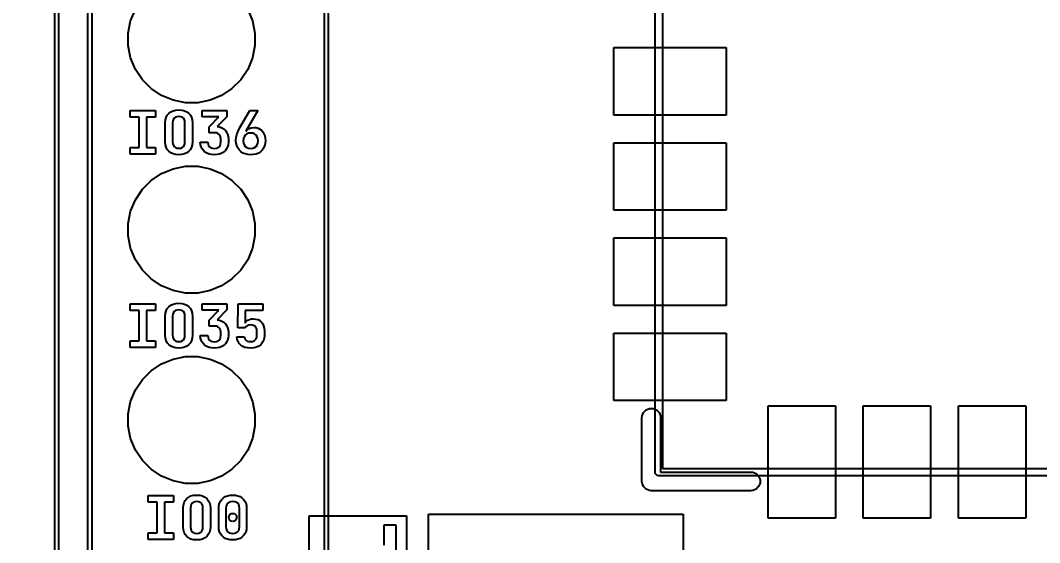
# Model space of a CAD drawing. Extents: x 76 to 193, y -170 to -23.
# Drawn here: x 131.04 to 144.65, y -76.38 to -69.41 of the extents above; entities that cross this region are included whole.
import ezdxf

# ---------------------------------------------------------------- set-up
doc = ezdxf.new("R2010")
doc.units = 0
doc.layers.get('0').update_dxf_attribs({"linetype": 'CONTINUOUS'})
doc.layers.get('Defpoints').update_dxf_attribs({"linetype": 'CONTINUOUS'})
doc.layers.add('BLACK', color=7, linetype='CONTINUOUS')
doc.dimstyles.get("Standard").update_dxf_attribs({"dimtxt": 3, "dimasz": 3, "dimexe": 0.18, "dimexo": 0.0625, "dimgap": 0.09, "dimtad": 0, "dimtih": 1, "dimtoh": 1, "dimzin": 0, "dimdsep": 46, "dimtxsty": 'Standard', "dimcen": 0.09, "dimclrd": 3, "dimclre": 3, "dimclrt": 3, "dimadec": 0, "dimazin": 0, "dimtfac": 1, "dimtofl": 0, "dimtmove": 0, "dimatfit": 3, "dimfxl": 1, "dimtolj": 1, "dimtzin": 0, "dimarcsym": 0})

# ---------------------------------------------------------------- blocks, each defined once
blk = doc.blocks.new('*D7')
at = {"color": 3, "linetype": 'Continuous', "lineweight": -2, "transparency": 16777216}
for p, q in [((127.96, -56.506), (127.96, -53.506)), ((133.262, -59.506), (127.78, -59.506)), ((133.262, -62.046), (127.78, -62.046)), ((127.96, -65.046), (127.96, -68.046)), ((127.96, -68.046), (124.96, -68.046))]:
    blk.add_line(p, q, dxfattribs=at)
at = {"color": 3, "linetype": 'Continuous', "transparency": 16777216}
for points in [[(127.46, -56.506), (128.46, -56.506), (127.96, -59.506)], [(127.46, -65.046), (128.46, -65.046), (127.96, -62.046)]]:
    blk.add_solid(points, dxfattribs=at)
at = {"layer": 'Defpoints', "color": 0, "linetype": 'Continuous', "transparency": 16777216}
for p in [(133.325, -59.506), (127.96, -62.046), (133.325, -62.046)]:
    blk.add_point(p, dxfattribs=at)
at = {"color": 3, "linetype": 'Continuous', "transparency": 16777216, "insert": (120.37, -68.046), "char_height": 3, "attachment_point": 5}
blk.add_mtext('\\A1;2.54', dxfattribs=at)
blk = doc.blocks.new('*D8')
at = {"color": 3, "linetype": 'Continuous', "lineweight": -2, "transparency": 16777216}
for p, q in [((133.352, -59.506), (111.055, -59.506)), ((111.235, -62.506), (111.235, -75.696)), ((111.235, -92.066), (111.235, -78.876)), ((133.324, -95.066), (111.055, -95.066))]:
    blk.add_line(p, q, dxfattribs=at)
at = {"color": 3, "linetype": 'Continuous', "transparency": 16777216}
for points in [[(110.735, -62.506), (111.735, -62.506), (111.235, -59.506)], [(110.735, -92.066), (111.735, -92.066), (111.235, -95.066)]]:
    blk.add_solid(points, dxfattribs=at)
at = {"layer": 'Defpoints', "color": 0, "linetype": 'Continuous', "transparency": 16777216}
for p in [(111.235, -59.506), (133.415, -59.506), (133.386, -95.066)]:
    blk.add_point(p, dxfattribs=at)
at = {"color": 3, "linetype": 'Continuous', "transparency": 16777216, "insert": (111.235, -77.286), "char_height": 3, "attachment_point": 5}
blk.add_mtext('\\A1;35.56', dxfattribs=at)
blk = doc.blocks.new('*D15')
at = {"color": 3, "linetype": 'Continuous', "lineweight": -2, "transparency": 16777216}
for p, q in [((134.414, -52.406), (82.008, -52.406)), ((82.188, -55.406), (82.188, -103.552)), ((82.188, -154.878), (82.188, -106.732)), ((134.486, -157.878), (82.008, -157.878))]:
    blk.add_line(p, q, dxfattribs=at)
at = {"color": 3, "linetype": 'Continuous', "transparency": 16777216}
for points in [[(81.688, -55.406), (82.688, -55.406), (82.188, -52.406)], [(81.688, -154.878), (82.688, -154.878), (82.188, -157.878)]]:
    blk.add_solid(points, dxfattribs=at)
at = {"layer": 'Defpoints', "color": 0, "linetype": 'Continuous', "transparency": 16777216}
for p in [(82.188, -52.406), (134.476, -52.406), (134.548, -157.878)]:
    blk.add_point(p, dxfattribs=at)
at = {"color": 3, "linetype": 'Continuous', "transparency": 16777216, "insert": (82.188, -105.142), "char_height": 3, "attachment_point": 5}
blk.add_mtext('\\A1;105.47', dxfattribs=at)

msp = doc.modelspace()

# ---------------------------------------------------------------- linework, layer by layer
at = {"layer": 'BLACK', "linetype": 'Continuous'}
for p, q in [((139.512, -75.44057), (139.512, -49.96557)), ((139.612, -50.01557), (139.612, -75.39057)), ((131.9407, -158.241999), (131.9407, -51.77095)), ((131.9907, -51.77095), (131.9907, -158.241999)), ((131.4995, -96.86557), (131.4995, -55.16557)), ((131.5495, -55.19057), (131.5495, -96.84057)), ((135.0995, -96.84057), (135.0995, -55.19057)), ((135.1495, -55.16557), (135.1495, -96.86557)), ((132.511101, -69.418828), (132.574867, -69.264883)), ((134.074133, -69.264883), (134.137899, -69.418828)), ((132.478593, -69.582255), (132.511101, -69.418828)), ((134.137899, -69.418828), (134.170407, -69.582255)), ((132.478593, -69.748885), (132.478593, -69.582255)), ((134.170407, -69.582255), (134.170407, -69.748885)), ((132.511101, -69.912312), (132.478593, -69.748885)), ((134.170407, -69.748885), (134.137899, -69.912312)), ((138.962, -70.67557), (138.962, -69.77557)), ((138.962, -69.77557), (140.462, -69.77557)), ((138.962, -70.67557), (138.962, -69.77557)), ((138.962, -69.77557), (140.462, -69.77557)), ((140.462, -69.77557), (140.462, -70.67557)), ((140.462, -69.77557), (140.462, -70.67557)), ((132.574867, -70.066257), (132.511101, -69.912312)), ((134.137899, -69.912312), (134.074133, -70.066257)), ((132.667441, -70.204804), (132.574867, -70.066257)), ((134.074133, -70.066257), (133.981559, -70.204804)), ((132.785266, -70.322629), (132.667441, -70.204804)), ((133.981559, -70.204804), (133.863734, -70.322629)), ((132.923813, -70.415203), (132.785266, -70.322629)), ((133.863734, -70.322629), (133.725187, -70.415203)), ((133.077758, -70.478969), (132.923813, -70.415203)), ((133.241185, -70.511477), (133.077758, -70.478969)), ((133.571242, -70.478969), (133.407815, -70.511477)), ((133.725187, -70.415203), (133.571242, -70.478969)), ((132.506455, -70.702714), (132.506455, -70.614741)), ((132.506455, -70.614741), (132.842262, -70.614741)), ((132.842262, -70.614741), (132.842262, -70.702714)), ((133.046697, -70.633636), (133.076894, -70.619104)), ((133.076894, -70.619104), (133.112292, -70.609977)), ((133.112292, -70.609977), (133.153989, -70.606749)), ((133.153989, -70.606749), (133.195667, -70.609976)), ((133.195667, -70.609976), (133.231054, -70.619103)), ((133.231054, -70.619103), (133.261246, -70.633634)), ((133.407815, -70.511477), (133.241185, -70.511477)), ((133.467287, -70.700306), (133.467287, -70.614741)), ((133.467287, -70.614741), (133.795102, -70.614741)), ((133.795102, -70.614741), (133.795102, -70.697096)), ((133.970874, -70.843415), (134.102014, -70.614741)), ((134.210751, -70.614741), (134.049251, -70.88899)), ((134.102014, -70.614741), (134.210751, -70.614741)), ((132.623986, -70.702714), (132.506455, -70.702714)), ((132.623986, -71.110476), (132.623986, -70.702714)), ((132.842262, -70.702714), (132.724731, -70.702714)), ((132.724731, -70.702714), (132.724731, -71.110476)), ((132.971692, -70.779451), (132.975017, -70.740473)), ((132.975017, -70.740473), (132.984482, -70.707141)), ((132.984482, -70.707141), (132.999709, -70.678417)), ((132.999709, -70.678417), (133.02086, -70.653545)), ((133.02086, -70.653545), (133.046697, -70.633636)), ((133.074215, -70.753047), (133.071634, -70.779451)), ((133.081297, -70.732578), (133.074215, -70.753047)), ((133.092397, -70.716707), (133.081297, -70.732578)), ((133.107648, -70.704929), (133.092397, -70.716707)), ((133.127687, -70.69743), (133.107648, -70.704929)), ((133.153989, -70.694688), (133.127687, -70.69743)), ((133.180268, -70.697429), (133.153989, -70.694688)), ((133.200296, -70.704928), (133.180268, -70.697429)), ((133.215546, -70.716707), (133.200296, -70.704928)), ((133.226667, -70.732581), (133.215546, -70.716707)), ((133.23376, -70.75305), (133.226667, -70.732581)), ((133.236344, -70.779451), (133.23376, -70.75305)), ((133.261246, -70.633634), (133.287083, -70.653545)), ((133.287083, -70.653545), (133.308288, -70.678425)), ((133.308288, -70.678425), (133.323522, -70.707035)), ((133.323522, -70.707035), (133.332972, -70.740106)), ((133.332972, -70.740106), (133.336287, -70.778648)), ((133.688774, -70.700306), (133.467287, -70.700306)), ((133.560041, -70.831411), (133.688774, -70.700306)), ((133.795102, -70.697096), (133.664765, -70.827433)), ((140.462, -70.67557), (138.962, -70.67557)), ((140.462, -70.67557), (138.962, -70.67557)), ((132.971692, -71.033704), (132.971692, -70.779451)), ((133.071634, -70.779451), (133.071634, -71.033704)), ((133.236344, -71.033704), (133.236344, -70.779451)), ((133.336287, -70.778648), (133.336287, -71.033704)), ((133.560041, -70.911393), (133.560041, -70.831411)), ((133.664765, -70.827433), (133.699343, -70.834753)), ((133.699343, -70.834753), (133.728847, -70.846222)), ((133.728847, -70.846222), (133.75404, -70.861616)), ((133.75404, -70.861616), (133.775491, -70.880999)), ((133.775491, -70.880999), (133.792858, -70.904065)), ((133.929697, -70.932994), (133.94637, -70.891151)), ((133.94637, -70.891151), (133.970874, -70.843415)), ((134.049251, -70.88899), (134.054032, -70.8922)), ((134.054032, -70.8922), (134.072337, -70.870782)), ((134.072337, -70.870782), (134.09521, -70.854617)), ((134.09521, -70.854617), (134.122017, -70.844568)), ((134.122017, -70.844568), (134.154777, -70.841008)), ((134.154777, -70.841008), (134.185058, -70.843556)), ((134.185058, -70.843556), (134.212041, -70.850932)), ((134.212041, -70.850932), (134.23633, -70.862992)), ((134.23633, -70.862992), (134.257894, -70.879465)), ((134.257894, -70.879465), (134.276079, -70.899841)), ((132.975017, -71.072682), (132.971692, -71.033704)), ((133.071634, -71.033704), (133.074215, -71.060132)), ((133.23376, -71.060129), (133.236344, -71.033704)), ((133.336287, -71.033704), (133.33296, -71.07268)), ((133.628787, -70.911393), (133.560041, -70.911393)), ((133.655128, -70.914085), (133.628787, -70.911393)), ((133.675909, -70.921543), (133.655128, -70.914085)), ((133.692368, -70.933378), (133.675909, -70.921543)), ((133.704713, -70.949375), (133.692368, -70.933378)), ((133.7124, -70.969365), (133.704713, -70.949375)), ((133.715155, -70.994516), (133.7124, -70.969365)), ((133.715155, -71.03852), (133.715155, -70.994516)), ((133.792858, -70.904065), (133.805397, -70.930251)), ((133.805397, -70.930251), (133.813179, -70.960144)), ((133.813179, -70.960144), (133.8159, -70.994516)), ((133.8159, -70.994516), (133.8159, -71.03852)), ((133.915703, -71.011336), (133.919048, -70.974228)), ((133.916309, -71.019327), (133.915703, -71.011336)), ((133.918604, -71.049582), (133.916309, -71.019327)), ((133.919048, -70.974228), (133.929697, -70.932994)), ((134.017296, -70.989487), (134.014076, -71.019327)), ((134.014076, -71.019327), (134.017286, -71.048619)), ((134.026422, -70.964806), (134.017296, -70.989487)), ((134.04126, -70.944161), (134.026422, -70.964806)), ((134.061006, -70.92836), (134.04126, -70.944161)), ((134.08461, -70.918749), (134.061006, -70.92836)), ((134.113216, -70.915371), (134.08461, -70.918749)), ((134.141822, -70.918749), (134.113216, -70.915371)), ((134.165426, -70.92836), (134.141822, -70.918749)), ((134.185172, -70.944161), (134.165426, -70.92836)), ((134.20001, -70.964806), (134.185172, -70.944161)), ((134.209136, -70.989487), (134.20001, -70.964806)), ((134.212356, -71.019327), (134.209136, -70.989487)), ((134.209146, -71.048619), (134.212356, -71.019327)), ((134.276079, -70.899841), (134.291082, -70.924584)), ((134.291082, -70.924584), (134.301711, -70.951627)), ((134.301711, -70.951627), (134.308362, -70.982449)), ((134.310694, -71.017722), (134.307808, -71.054364)), ((134.308362, -70.982449), (134.310694, -71.017722)), ((132.506455, -71.198415), (132.506455, -71.110476)), ((132.506455, -71.110476), (132.623986, -71.110476)), ((132.724731, -71.110476), (132.842262, -71.110476)), ((132.842262, -71.110476), (132.842262, -71.198415)), ((132.984481, -71.10602), (132.975017, -71.072682)), ((132.999708, -71.134757), (132.984481, -71.10602)), ((133.02086, -71.159645), (132.999708, -71.134757)), ((133.046695, -71.179538), (133.02086, -71.159645)), ((133.074215, -71.060132), (133.081298, -71.080611)), ((133.081298, -71.080611), (133.092397, -71.096483)), ((133.092397, -71.096483), (133.107645, -71.108241)), ((133.107645, -71.108241), (133.127684, -71.115729)), ((133.127684, -71.115729), (133.153989, -71.118467)), ((133.153989, -71.118467), (133.180271, -71.115729)), ((133.180271, -71.115729), (133.200299, -71.108242)), ((133.200299, -71.108242), (133.215546, -71.096483)), ((133.215546, -71.096483), (133.226665, -71.080609)), ((133.226665, -71.080609), (133.23376, -71.060129)), ((133.287083, -71.159645), (133.261248, -71.17954)), ((133.308252, -71.134754), (133.287083, -71.159645)), ((133.32349, -71.106017), (133.308252, -71.134754)), ((133.33296, -71.07268), (133.32349, -71.106017)), ((133.443623, -71.071967), (133.440906, -71.03852)), ((133.440906, -71.03852), (133.541651, -71.03852)), ((133.451429, -71.101307), (133.443623, -71.071967)), ((133.464077, -71.127261), (133.451429, -71.101307)), ((133.481496, -71.150307), (133.464077, -71.127261)), ((133.503051, -71.169693), (133.481496, -71.150307)), ((133.529228, -71.185642), (133.503051, -71.169693)), ((133.541651, -71.03852), (133.544406, -71.063671)), ((133.544406, -71.063671), (133.552093, -71.083661)), ((133.552093, -71.083661), (133.564438, -71.099658)), ((133.564438, -71.099658), (133.580912, -71.11146)), ((133.580912, -71.11146), (133.601924, -71.118934)), ((133.601924, -71.118934), (133.628787, -71.121643)), ((133.628787, -71.121643), (133.655635, -71.118883)), ((133.655635, -71.118883), (133.676503, -71.111281)), ((133.676503, -71.111281), (133.692752, -71.099274)), ((133.692752, -71.099274), (133.704925, -71.083069)), ((133.704925, -71.083069), (133.712468, -71.063169)), ((133.712468, -71.063169), (133.715155, -71.03852)), ((133.753589, -71.169665), (133.727124, -71.185642)), ((133.775273, -71.150276), (133.753589, -71.169665)), ((133.792694, -71.127261), (133.775273, -71.150276)), ((133.805362, -71.101305), (133.792694, -71.127261)), ((133.813179, -71.071966), (133.805362, -71.101305)), ((133.8159, -71.03852), (133.813179, -71.071966)), ((133.926955, -71.083445), (133.918604, -71.049582)), ((133.94048, -71.113652), (133.926955, -71.083445)), ((133.959241, -71.140848), (133.94048, -71.113652)), ((133.982166, -71.16351), (133.959241, -71.140848)), ((134.009644, -71.182013), (133.982166, -71.16351)), ((134.017286, -71.048619), (134.026401, -71.072901)), ((134.026401, -71.072901), (134.04126, -71.093272)), ((134.04126, -71.093272), (134.060975, -71.108825)), ((134.060975, -71.108825), (134.084579, -71.118307)), ((134.084579, -71.118307), (134.113216, -71.121643)), ((134.113216, -71.121643), (134.141853, -71.118307)), ((134.141853, -71.118307), (134.165457, -71.108825)), ((134.165457, -71.108825), (134.185172, -71.093272)), ((134.185172, -71.093272), (134.200031, -71.072901)), ((134.200031, -71.072901), (134.209146, -71.048619)), ((134.244273, -71.164848), (134.216718, -71.182816)), ((134.267186, -71.142847), (134.244273, -71.164848)), ((134.285882, -71.116478), (134.267186, -71.142847)), ((134.299467, -71.087056), (134.285882, -71.116478)), ((134.307808, -71.054364), (134.299467, -71.087056)), ((138.962, -71.94557), (138.962, -71.04557)), ((138.962, -71.04557), (140.462, -71.04557)), ((138.962, -71.94557), (138.962, -71.04557)), ((138.962, -71.04557), (140.462, -71.04557)), ((140.462, -71.04557), (140.462, -71.94557)), ((140.462, -71.04557), (140.462, -71.94557)), ((132.842262, -71.198415), (132.506455, -71.198415)), ((133.076891, -71.194059), (133.046695, -71.179538)), ((133.11229, -71.203181), (133.076891, -71.194059)), ((133.153989, -71.206406), (133.11229, -71.203181)), ((133.19567, -71.203181), (133.153989, -71.206406)), ((133.231057, -71.194061), (133.19567, -71.203181)), ((133.261248, -71.17954), (133.231057, -71.194061)), ((133.557914, -71.196896), (133.529228, -71.185642)), ((133.590596, -71.203938), (133.557914, -71.196896)), ((133.627984, -71.206406), (133.590596, -71.203938)), ((133.665373, -71.203944), (133.627984, -71.206406)), ((133.698191, -71.196908), (133.665373, -71.203944)), ((133.727124, -71.185642), (133.698191, -71.196908)), ((134.040106, -71.195308), (134.009644, -71.182013)), ((134.074383, -71.20354), (134.040106, -71.195308)), ((134.113216, -71.206406), (134.074383, -71.20354)), ((134.152067, -71.203628), (134.113216, -71.206406)), ((134.186325, -71.195658), (134.152067, -71.203628)), ((134.216718, -71.182816), (134.186325, -71.195658)), ((132.923813, -71.455937), (133.077758, -71.392171)), ((133.077758, -71.392171), (133.241185, -71.359663)), ((133.241185, -71.359663), (133.407815, -71.359663)), ((133.407815, -71.359663), (133.571242, -71.392171)), ((133.571242, -71.392171), (133.725187, -71.455937)), ((132.667441, -71.666336), (132.785266, -71.548511)), ((132.785266, -71.548511), (132.923813, -71.455937)), ((133.725187, -71.455937), (133.863734, -71.548511)), ((133.863734, -71.548511), (133.981559, -71.666336)), ((132.574867, -71.804883), (132.667441, -71.666336)), ((133.981559, -71.666336), (134.074133, -71.804883)), ((132.511101, -71.958828), (132.574867, -71.804883)), ((134.074133, -71.804883), (134.137899, -71.958828)), ((132.478593, -72.122255), (132.511101, -71.958828)), ((134.137899, -71.958828), (134.170407, -72.122255)), ((140.462, -71.94557), (138.962, -71.94557)), ((140.462, -71.94557), (138.962, -71.94557)), ((132.478593, -72.288885), (132.478593, -72.122255)), ((134.170407, -72.122255), (134.170407, -72.288885)), ((132.511101, -72.452312), (132.478593, -72.288885)), ((134.170407, -72.288885), (134.137899, -72.452312)), ((138.962, -73.21557), (138.962, -72.31557)), ((138.962, -72.31557), (140.462, -72.31557)), ((138.962, -73.21557), (138.962, -72.31557)), ((138.962, -72.31557), (140.462, -72.31557)), ((140.462, -72.31557), (140.462, -73.21557)), ((140.462, -72.31557), (140.462, -73.21557)), ((132.574867, -72.606257), (132.511101, -72.452312)), ((134.137899, -72.452312), (134.074133, -72.606257)), ((132.667441, -72.744804), (132.574867, -72.606257)), ((134.074133, -72.606257), (133.981559, -72.744804)), ((132.785266, -72.862629), (132.667441, -72.744804)), ((133.981559, -72.744804), (133.863734, -72.862629)), ((132.923813, -72.955203), (132.785266, -72.862629)), ((133.863734, -72.862629), (133.725187, -72.955203)), ((133.077758, -73.018969), (132.923813, -72.955203)), ((133.241185, -73.051477), (133.077758, -73.018969)), ((133.407815, -73.051477), (133.241185, -73.051477)), ((133.571242, -73.018969), (133.407815, -73.051477)), ((133.725187, -72.955203), (133.571242, -73.018969)), ((132.506455, -73.282714), (132.506455, -73.194741)), ((132.506455, -73.194741), (132.842262, -73.194741)), ((132.842262, -73.194741), (132.842262, -73.282714)), ((133.046697, -73.213636), (133.076894, -73.199104)), ((133.076894, -73.199104), (133.112292, -73.189977)), ((133.112292, -73.189977), (133.153989, -73.186749)), ((133.153989, -73.186749), (133.195667, -73.189976)), ((133.195667, -73.189976), (133.231054, -73.199103)), ((133.231054, -73.199103), (133.261246, -73.213634)), ((133.467287, -73.280306), (133.467287, -73.194741)), ((133.467287, -73.194741), (133.795102, -73.194741)), ((133.795102, -73.194741), (133.795102, -73.277096)), ((133.942888, -73.51617), (133.946901, -73.194741)), ((133.946901, -73.194741), (134.275518, -73.194741)), ((134.275518, -73.194741), (134.275518, -73.285087)), ((132.623986, -73.282714), (132.506455, -73.282714)), ((132.623986, -73.690476), (132.623986, -73.282714)), ((132.842262, -73.282714), (132.724731, -73.282714)), ((132.724731, -73.282714), (132.724731, -73.690476)), ((132.971692, -73.359451), (132.975017, -73.320473)), ((132.975017, -73.320473), (132.984482, -73.287141)), ((132.984482, -73.287141), (132.999709, -73.258417)), ((132.999709, -73.258417), (133.02086, -73.233545)), ((133.02086, -73.233545), (133.046697, -73.213636)), ((133.074215, -73.333047), (133.071634, -73.359451)), ((133.081297, -73.312578), (133.074215, -73.333047)), ((133.092397, -73.296707), (133.081297, -73.312578)), ((133.107648, -73.284929), (133.092397, -73.296707)), ((133.127687, -73.27743), (133.107648, -73.284929)), ((133.153989, -73.274688), (133.127687, -73.27743)), ((133.180268, -73.277429), (133.153989, -73.274688)), ((133.200296, -73.284928), (133.180268, -73.277429)), ((133.215546, -73.296707), (133.200296, -73.284928)), ((133.226667, -73.312581), (133.215546, -73.296707)), ((133.23376, -73.33305), (133.226667, -73.312581)), ((133.236344, -73.359451), (133.23376, -73.33305)), ((133.261246, -73.213634), (133.287083, -73.233545)), ((133.287083, -73.233545), (133.308288, -73.258425)), ((133.308288, -73.258425), (133.323522, -73.287035)), ((133.323522, -73.287035), (133.332972, -73.320106)), ((133.332972, -73.320106), (133.336287, -73.358648)), ((133.688774, -73.280306), (133.467287, -73.280306)), ((133.560041, -73.411411), (133.688774, -73.280306)), ((133.795102, -73.277096), (133.664765, -73.407433)), ((134.04126, -73.285087), (134.039655, -73.454613)), ((134.275518, -73.285087), (134.04126, -73.285087)), ((140.462, -73.21557), (138.962, -73.21557)), ((140.462, -73.21557), (138.962, -73.21557)), ((132.971692, -73.613704), (132.971692, -73.359451)), ((133.071634, -73.359451), (133.071634, -73.613704)), ((133.236344, -73.613704), (133.236344, -73.359451)), ((133.336287, -73.358648), (133.336287, -73.613704)), ((133.560041, -73.491393), (133.560041, -73.411411)), ((133.664765, -73.407433), (133.699343, -73.414753)), ((133.699343, -73.414753), (133.728847, -73.426222)), ((133.728847, -73.426222), (133.75404, -73.441616)), ((133.75404, -73.441616), (133.775491, -73.460999)), ((133.775491, -73.460999), (133.792858, -73.484065)), ((134.039655, -73.454613), (134.04126, -73.454613)), ((134.04126, -73.454613), (134.048677, -73.437472)), ((134.048677, -73.437472), (134.060334, -73.423069)), ((134.060334, -73.423069), (134.076819, -73.411027)), ((134.08722, -73.479706), (134.067588, -73.487243)), ((134.076819, -73.411027), (134.095844, -73.402692)), ((134.112413, -73.476981), (134.08722, -73.479706)), ((134.095844, -73.402692), (134.118884, -73.397348)), ((134.139832, -73.479705), (134.112413, -73.476981)), ((134.118884, -73.397348), (134.146786, -73.395429)), ((134.160478, -73.487098), (134.139832, -73.479705)), ((134.146786, -73.395429), (134.181921, -73.398058)), ((134.181921, -73.398058), (134.211422, -73.406264)), ((134.211422, -73.406264), (134.236361, -73.419613)), ((134.236361, -73.419613), (134.257512, -73.438211)), ((134.257512, -73.438211), (134.274155, -73.460964)), ((134.274155, -73.460964), (134.286467, -73.48812)), ((132.975017, -73.652682), (132.971692, -73.613704)), ((133.071634, -73.613704), (133.074215, -73.640132)), ((133.23376, -73.640129), (133.236344, -73.613704)), ((133.336287, -73.613704), (133.33296, -73.65268)), ((133.443623, -73.651967), (133.440906, -73.61852)), ((133.440906, -73.61852), (133.541651, -73.61852)), ((133.541651, -73.61852), (133.544406, -73.643671)), ((133.628787, -73.491393), (133.560041, -73.491393)), ((133.655128, -73.494085), (133.628787, -73.491393)), ((133.675909, -73.501543), (133.655128, -73.494085)), ((133.692368, -73.513378), (133.675909, -73.501543)), ((133.704713, -73.529375), (133.692368, -73.513378)), ((133.7124, -73.549365), (133.704713, -73.529375)), ((133.715155, -73.574516), (133.7124, -73.549365)), ((133.712468, -73.643169), (133.715155, -73.61852)), ((133.715155, -73.61852), (133.715155, -73.574516)), ((133.792858, -73.484065), (133.805397, -73.510251)), ((133.805397, -73.510251), (133.813179, -73.540144)), ((133.813179, -73.540144), (133.8159, -73.574516)), ((133.8159, -73.61852), (133.813179, -73.651966)), ((133.8159, -73.574516), (133.8159, -73.61852)), ((134.040457, -73.51617), (133.942888, -73.51617)), ((134.052236, -73.499239), (134.040457, -73.51617)), ((134.067588, -73.487243), (134.052236, -73.499239)), ((134.175959, -73.498582), (134.160478, -73.487098)), ((134.187352, -73.514199), (134.175959, -73.498582)), ((134.194542, -73.534042), (134.187352, -73.514199)), ((134.194481, -73.641895), (134.197141, -73.616112)), ((134.197141, -73.559336), (134.194542, -73.534042)), ((134.197141, -73.616112), (134.197141, -73.559336)), ((134.286467, -73.48812), (134.294293, -73.520545)), ((134.297084, -73.616112), (134.29374, -73.655109)), ((134.294293, -73.520545), (134.297084, -73.559336)), ((134.297084, -73.559336), (134.297084, -73.616112)), ((138.962, -74.48557), (138.962, -73.58557)), ((138.962, -73.58557), (140.462, -73.58557)), ((138.962, -74.48557), (138.962, -73.58557)), ((138.962, -73.58557), (140.462, -73.58557)), ((140.462, -73.58557), (140.462, -74.48557)), ((140.462, -73.58557), (140.462, -74.48557)), ((132.506455, -73.778415), (132.506455, -73.690476)), ((132.506455, -73.690476), (132.623986, -73.690476)), ((132.724731, -73.690476), (132.842262, -73.690476)), ((132.842262, -73.690476), (132.842262, -73.778415)), ((132.984481, -73.68602), (132.975017, -73.652682)), ((132.999708, -73.714757), (132.984481, -73.68602)), ((133.02086, -73.739645), (132.999708, -73.714757)), ((133.046695, -73.759538), (133.02086, -73.739645)), ((133.074215, -73.640132), (133.081298, -73.660611)), ((133.081298, -73.660611), (133.092397, -73.676483)), ((133.092397, -73.676483), (133.107645, -73.688241)), ((133.107645, -73.688241), (133.127684, -73.695729)), ((133.127684, -73.695729), (133.153989, -73.698467)), ((133.153989, -73.698467), (133.180271, -73.695729)), ((133.180271, -73.695729), (133.200299, -73.688242)), ((133.200299, -73.688242), (133.215546, -73.676483)), ((133.215546, -73.676483), (133.226665, -73.660609)), ((133.226665, -73.660609), (133.23376, -73.640129)), ((133.287083, -73.739645), (133.261248, -73.75954)), ((133.308252, -73.714754), (133.287083, -73.739645)), ((133.32349, -73.686017), (133.308252, -73.714754)), ((133.33296, -73.65268), (133.32349, -73.686017)), ((133.451429, -73.681307), (133.443623, -73.651967)), ((133.464077, -73.707261), (133.451429, -73.681307)), ((133.481496, -73.730307), (133.464077, -73.707261)), ((133.503051, -73.749693), (133.481496, -73.730307)), ((133.529228, -73.765642), (133.503051, -73.749693)), ((133.544406, -73.643671), (133.552093, -73.663661)), ((133.552093, -73.663661), (133.564438, -73.679658)), ((133.564438, -73.679658), (133.580912, -73.69146)), ((133.580912, -73.69146), (133.601924, -73.698934)), ((133.601924, -73.698934), (133.628787, -73.701643)), ((133.628787, -73.701643), (133.655635, -73.698883)), ((133.655635, -73.698883), (133.676503, -73.691281)), ((133.676503, -73.691281), (133.692752, -73.679274)), ((133.692752, -73.679274), (133.704925, -73.663069)), ((133.704925, -73.663069), (133.712468, -73.643169)), ((133.753589, -73.749665), (133.727124, -73.765642)), ((133.775273, -73.730276), (133.753589, -73.749665)), ((133.792694, -73.707261), (133.775273, -73.730276)), ((133.805362, -73.681305), (133.792694, -73.707261)), ((133.813179, -73.651966), (133.805362, -73.681305)), ((133.934685, -73.669959), (133.929313, -73.636108)), ((133.929313, -73.636108), (134.029256, -73.636108)), ((133.945431, -73.699048), (133.934685, -73.669959)), ((133.961392, -73.724216), (133.945431, -73.699048)), ((133.982879, -73.746031), (133.961392, -73.724216)), ((134.00816, -73.763098), (133.982879, -73.746031)), ((134.029256, -73.636108), (134.03351, -73.65477)), ((134.03351, -73.65477), (134.041598, -73.670002)), ((134.041598, -73.670002), (134.053613, -73.682485)), ((134.053613, -73.682485), (134.068644, -73.691412)), ((134.068644, -73.691412), (134.087868, -73.697169)), ((134.087868, -73.697169), (134.112413, -73.69927)), ((134.112413, -73.69927), (134.139289, -73.696573)), ((134.139289, -73.696573), (134.159842, -73.689202)), ((134.159842, -73.689202), (134.175541, -73.677669)), ((134.175541, -73.677669), (134.187144, -73.661982)), ((134.187144, -73.661982), (134.194481, -73.641895)), ((134.247915, -73.740831), (134.222177, -73.76008)), ((134.269028, -73.716526), (134.247915, -73.740831)), ((134.284252, -73.688215), (134.269028, -73.716526)), ((134.29374, -73.655109), (134.284252, -73.688215)), ((132.842262, -73.778415), (132.506455, -73.778415)), ((133.076891, -73.774059), (133.046695, -73.759538)), ((133.11229, -73.783181), (133.076891, -73.774059)), ((133.153989, -73.786406), (133.11229, -73.783181)), ((133.19567, -73.783181), (133.153989, -73.786406)), ((133.231057, -73.774061), (133.19567, -73.783181)), ((133.261248, -73.75954), (133.231057, -73.774061)), ((133.557914, -73.776896), (133.529228, -73.765642)), ((133.590596, -73.783938), (133.557914, -73.776896)), ((133.627984, -73.786406), (133.590596, -73.783938)), ((133.665373, -73.783944), (133.627984, -73.786406)), ((133.698191, -73.776908), (133.665373, -73.783944)), ((133.727124, -73.765642), (133.698191, -73.776908)), ((134.03763, -73.775668), (134.00816, -73.763098)), ((134.07206, -73.7836), (134.03763, -73.775668)), ((134.112413, -73.786406), (134.07206, -73.7836)), ((134.155487, -73.783217), (134.112413, -73.786406)), ((134.191678, -73.774249), (134.155487, -73.783217)), ((134.222177, -73.76008), (134.191678, -73.774249)), ((132.785266, -74.088511), (132.923813, -73.995937)), ((132.923813, -73.995937), (133.077758, -73.932171)), ((133.077758, -73.932171), (133.241185, -73.899663)), ((133.241185, -73.899663), (133.407815, -73.899663)), ((133.407815, -73.899663), (133.571242, -73.932171)), ((133.571242, -73.932171), (133.725187, -73.995937)), ((133.725187, -73.995937), (133.863734, -74.088511)), ((132.667441, -74.206336), (132.785266, -74.088511)), ((133.863734, -74.088511), (133.981559, -74.206336)), ((132.574867, -74.344883), (132.667441, -74.206336)), ((133.981559, -74.206336), (134.074133, -74.344883)), ((132.511101, -74.498828), (132.574867, -74.344883)), ((134.074133, -74.344883), (134.137899, -74.498828)), ((132.478593, -74.662255), (132.511101, -74.498828)), ((134.137899, -74.498828), (134.170407, -74.662255)), ((140.462, -74.48557), (138.962, -74.48557)), ((140.462, -74.48557), (138.962, -74.48557)), ((141.022, -76.05557), (141.022, -74.55557)), ((141.022, -74.55557), (141.922, -74.55557)), ((141.022, -76.05557), (141.022, -74.55557)), ((141.022, -74.55557), (141.922, -74.55557)), ((141.922, -74.55557), (141.922, -76.05557)), ((141.922, -74.55557), (141.922, -76.05557)), ((142.292, -76.05557), (142.292, -74.55557)), ((142.292, -74.55557), (143.192, -74.55557)), ((142.292, -76.05557), (142.292, -74.55557)), ((142.292, -74.55557), (143.192, -74.55557)), ((143.192, -74.55557), (143.192, -76.05557)), ((143.192, -74.55557), (143.192, -76.05557)), ((143.562, -76.05557), (143.562, -74.55557)), ((143.562, -74.55557), (144.462, -74.55557)), ((143.562, -76.05557), (143.562, -74.55557)), ((143.562, -74.55557), (144.462, -74.55557)), ((144.462, -74.55557), (144.462, -76.05557)), ((144.462, -74.55557), (144.462, -76.05557)), ((132.478593, -74.828885), (132.478593, -74.662255)), ((134.170407, -74.662255), (134.170407, -74.828885)), ((139.337, -74.71557), (139.339402, -74.691184)), ((139.339402, -74.691184), (139.358066, -74.646124)), ((139.358066, -74.646124), (139.392554, -74.611636)), ((139.392554, -74.611636), (139.437614, -74.592972)), ((139.437614, -74.592972), (139.486386, -74.592972)), ((139.486386, -74.592972), (139.531446, -74.611636)), ((139.531446, -74.611636), (139.565934, -74.646124)), ((139.565934, -74.646124), (139.584598, -74.691184)), ((139.584598, -74.691184), (139.587, -74.71557)), ((132.511101, -74.992312), (132.478593, -74.828885)), ((134.170407, -74.828885), (134.137899, -74.992312)), ((139.337, -75.56557), (139.337, -74.71557)), ((139.587, -74.71557), (139.587, -75.44057)), ((132.574867, -75.146257), (132.511101, -74.992312)), ((134.137899, -74.992312), (134.074133, -75.146257)), ((132.667441, -75.284804), (132.574867, -75.146257)), ((134.074133, -75.146257), (133.981559, -75.284804)), ((132.785266, -75.402629), (132.667441, -75.284804)), ((133.981559, -75.284804), (133.863734, -75.402629)), ((132.923813, -75.495203), (132.785266, -75.402629)), ((133.077758, -75.558969), (132.923813, -75.495203)), ((133.725187, -75.495203), (133.571242, -75.558969)), ((133.863734, -75.402629), (133.725187, -75.495203)), ((139.515806, -75.459704), (139.512, -75.44057)), ((139.542866, -75.486764), (139.515806, -75.459704)), ((139.562, -75.49057), (139.542866, -75.486764)), ((157.487, -75.49057), (139.562, -75.49057)), ((139.587, -75.44057), (140.792, -75.44057)), ((139.612, -75.39057), (157.437, -75.39057)), ((140.792, -75.44057), (140.816386, -75.442972)), ((140.816386, -75.442972), (140.861446, -75.461636)), ((140.861446, -75.461636), (140.895934, -75.496124)), ((140.895934, -75.496124), (140.914598, -75.541184)), ((133.241185, -75.591477), (133.077758, -75.558969)), ((133.407815, -75.591477), (133.241185, -75.591477)), ((133.571242, -75.558969), (133.407815, -75.591477)), ((139.339402, -75.589956), (139.337, -75.56557)), ((139.358066, -75.635016), (139.339402, -75.589956)), ((139.392554, -75.669504), (139.358066, -75.635016)), ((140.895934, -75.635016), (140.861446, -75.669504)), ((140.914598, -75.589956), (140.895934, -75.635016)), ((140.914598, -75.541184), (140.914598, -75.589956)), ((132.746262, -75.842714), (132.746262, -75.754741)), ((132.746262, -75.754741), (133.082069, -75.754741)), ((133.082069, -75.754741), (133.082069, -75.842714)), ((133.239516, -75.818417), (133.260667, -75.793545)), ((133.260667, -75.793545), (133.286504, -75.773636)), ((133.286504, -75.773636), (133.316701, -75.759104)), ((133.316701, -75.759104), (133.352099, -75.749977)), ((133.352099, -75.749977), (133.393796, -75.746749)), ((133.393796, -75.746749), (133.435474, -75.749976)), ((133.435474, -75.749976), (133.470861, -75.759103)), ((133.470861, -75.759103), (133.501053, -75.773634)), ((133.501053, -75.773634), (133.52689, -75.793545)), ((133.52689, -75.793545), (133.548095, -75.818425)), ((133.727919, -75.804991), (133.749222, -75.784836)), ((133.749222, -75.784836), (133.775037, -75.76835)), ((133.775037, -75.76835), (133.803524, -75.75664)), ((133.803524, -75.75664), (133.836065, -75.749317)), ((133.836065, -75.749317), (133.87341, -75.746749)), ((133.87341, -75.746749), (133.91073, -75.749317)), ((133.91073, -75.749317), (133.943248, -75.75664)), ((133.943248, -75.75664), (133.971712, -75.76835)), ((133.971712, -75.76835), (133.99755, -75.784838)), ((133.99755, -75.784838), (134.018864, -75.804994)), ((139.437614, -75.688168), (139.392554, -75.669504)), ((139.462, -75.69057), (139.437614, -75.688168)), ((140.792, -75.69057), (139.462, -75.69057)), ((140.816386, -75.688168), (140.792, -75.69057)), ((140.861446, -75.669504), (140.816386, -75.688168)), ((132.863793, -75.842714), (132.746262, -75.842714)), ((132.863793, -76.250476), (132.863793, -75.842714)), ((133.082069, -75.842714), (132.964538, -75.842714)), ((132.964538, -75.842714), (132.964538, -76.250476)), ((133.211499, -75.919451), (133.214824, -75.880473)), ((133.211499, -76.173704), (133.211499, -75.919451)), ((133.214824, -75.880473), (133.224289, -75.847141)), ((133.224289, -75.847141), (133.239516, -75.818417)), ((133.314022, -75.893047), (133.311441, -75.919451)), ((133.311441, -75.919451), (133.311441, -76.173704)), ((133.321104, -75.872578), (133.314022, -75.893047)), ((133.332204, -75.856707), (133.321104, -75.872578)), ((133.347455, -75.844929), (133.332204, -75.856707)), ((133.367494, -75.83743), (133.347455, -75.844929)), ((133.393796, -75.834688), (133.367494, -75.83743)), ((133.420075, -75.837429), (133.393796, -75.834688)), ((133.440103, -75.844928), (133.420075, -75.837429)), ((133.455353, -75.856707), (133.440103, -75.844928)), ((133.466474, -75.872581), (133.455353, -75.856707)), ((133.473567, -75.89305), (133.466474, -75.872581)), ((133.476151, -75.919451), (133.473567, -75.89305)), ((133.476151, -76.173704), (133.476151, -75.919451)), ((133.548095, -75.818425), (133.563329, -75.847035)), ((133.563329, -75.847035), (133.572779, -75.880106)), ((133.572779, -75.880106), (133.576094, -75.918648)), ((133.576094, -75.918648), (133.576094, -76.173704)), ((133.687901, -75.921056), (133.690576, -75.886494)), ((133.687901, -76.172099), (133.687901, -75.921056)), ((133.690576, -75.886494), (133.69826, -75.856077)), ((133.69826, -75.856077), (133.710689, -75.829105)), ((133.710689, -75.829105), (133.727919, -75.804991)), ((133.785149, -75.895413), (133.782261, -75.921056)), ((133.782261, -75.921056), (133.782261, -76.172099)), ((133.793317, -75.874439), (133.785149, -75.895413)), ((133.806618, -75.857091), (133.793317, -75.874439)), ((133.824244, -75.844111), (133.806618, -75.857091)), ((133.846106, -75.836015), (133.824244, -75.844111)), ((133.87341, -75.833118), (133.846106, -75.836015)), ((133.90069, -75.836014), (133.87341, -75.833118)), ((133.922541, -75.844109), (133.90069, -75.836014)), ((133.940166, -75.857091), (133.922541, -75.844109)), ((133.953488, -75.874442), (133.940166, -75.857091)), ((133.961667, -75.895415), (133.953488, -75.874442)), ((133.964558, -75.921056), (133.961667, -75.895415)), ((133.964558, -76.172099), (133.964558, -75.921056)), ((134.018864, -75.804994), (134.036096, -75.829105)), ((134.036096, -75.829105), (134.048524, -75.856077)), ((134.048524, -75.856077), (134.056208, -75.886494)), ((134.056208, -75.886494), (134.058883, -75.921056)), ((134.058883, -75.921056), (134.058883, -76.172099)), ((133.820612, -76.04417), (133.824361, -76.022186)), ((133.824335, -76.06632), (133.820612, -76.04417)), ((133.834989, -76.083358), (133.824335, -76.06632)), ((133.824361, -76.022186), (133.834989, -76.005819)), ((133.834989, -76.005819), (133.851393, -75.995165)), ((133.851393, -75.995165), (133.87341, -75.991407)), ((133.87341, -75.991407), (133.895391, -75.995164)), ((133.895391, -75.995164), (133.911761, -76.005819)), ((133.911761, -76.005819), (133.922415, -76.022189)), ((133.922441, -76.066317), (133.911761, -76.083358)), ((133.922415, -76.022189), (133.926173, -76.04417)), ((133.926173, -76.04417), (133.922441, -76.066317)), ((134.895517, -94.565847), (134.895517, -76.024927)), ((134.895517, -76.024927), (136.194784, -76.024927)), ((136.194784, -76.024927), (136.194784, -94.565847)), ((136.489499, -78.240119), (136.489499, -76.003832)), ((136.489499, -76.003832), (139.888382, -76.003832)), ((139.888382, -76.003832), (139.888382, -76.974941)), ((141.922, -76.05557), (141.022, -76.05557)), ((141.922, -76.05557), (141.022, -76.05557)), ((143.192, -76.05557), (142.292, -76.05557)), ((143.192, -76.05557), (142.292, -76.05557)), ((144.462, -76.05557), (143.562, -76.05557)), ((144.462, -76.05557), (143.562, -76.05557)), ((133.214824, -76.212682), (133.211499, -76.173704)), ((133.311441, -76.173704), (133.314022, -76.200132)), ((133.314022, -76.200132), (133.321105, -76.220611)), ((133.466472, -76.220609), (133.473567, -76.200129)), ((133.473567, -76.200129), (133.476151, -76.173704)), ((133.576094, -76.173704), (133.572767, -76.21268)), ((133.690576, -76.206661), (133.687901, -76.172099)), ((133.782261, -76.172099), (133.78519, -76.197712)), ((133.78519, -76.197712), (133.793488, -76.218698)), ((133.851458, -76.094606), (133.834989, -76.083358)), ((133.87341, -76.098538), (133.851458, -76.094606)), ((133.895325, -76.094606), (133.87341, -76.098538)), ((133.911761, -76.083358), (133.895325, -76.094606)), ((133.953317, -76.218695), (133.961625, -76.19771)), ((133.961625, -76.19771), (133.964558, -76.172099)), ((134.058883, -76.172099), (134.056208, -76.206661)), ((136.055801, -76.149927), (135.893502, -76.149927)), ((135.893502, -76.149927), (135.893502, -76.417129)), ((136.055801, -76.860613), (136.055801, -76.149927)), ((132.746262, -76.338415), (132.746262, -76.250476)), ((132.746262, -76.250476), (132.863793, -76.250476)), ((133.082069, -76.338415), (132.746262, -76.338415)), ((132.964538, -76.250476), (133.082069, -76.250476)), ((133.082069, -76.250476), (133.082069, -76.338415)), ((133.224288, -76.24602), (133.214824, -76.212682)), ((133.239515, -76.274757), (133.224288, -76.24602)), ((133.260667, -76.299645), (133.239515, -76.274757)), ((133.286502, -76.319538), (133.260667, -76.299645)), ((133.316698, -76.334059), (133.286502, -76.319538)), ((133.352097, -76.343181), (133.316698, -76.334059)), ((133.321105, -76.220611), (133.332204, -76.236483)), ((133.332204, -76.236483), (133.347452, -76.248241)), ((133.347452, -76.248241), (133.367491, -76.255729)), ((133.367491, -76.255729), (133.393796, -76.258467)), ((133.393796, -76.258467), (133.420078, -76.255729)), ((133.420078, -76.255729), (133.440106, -76.248242)), ((133.470864, -76.334061), (133.435477, -76.343181)), ((133.440106, -76.248242), (133.455353, -76.236483)), ((133.455353, -76.236483), (133.466472, -76.220609)), ((133.501055, -76.31954), (133.470864, -76.334061)), ((133.52689, -76.299645), (133.501055, -76.31954)), ((133.548059, -76.274754), (133.52689, -76.299645)), ((133.563297, -76.246017), (133.548059, -76.274754)), ((133.572767, -76.21268), (133.563297, -76.246017)), ((133.69826, -76.237078), (133.690576, -76.206661)), ((133.710689, -76.264051), (133.69826, -76.237078)), ((133.727918, -76.288166), (133.710689, -76.264051)), ((133.749221, -76.308333), (133.727918, -76.288166)), ((133.775037, -76.32484), (133.749221, -76.308333)), ((133.803522, -76.336531), (133.775037, -76.32484)), ((133.793488, -76.218698), (133.807037, -76.236099)), ((133.836063, -76.343842), (133.803522, -76.336531)), ((133.807037, -76.236099), (133.824882, -76.24913)), ((133.824882, -76.24913), (133.846639, -76.257203)), ((133.846639, -76.257203), (133.87341, -76.260073)), ((133.87341, -76.260073), (133.900157, -76.257203)), ((133.900157, -76.257203), (133.921903, -76.249132)), ((133.94325, -76.336531), (133.910732, -76.343842)), ((133.921903, -76.249132), (133.939747, -76.236099)), ((133.939747, -76.236099), (133.953317, -76.218695)), ((133.971712, -76.32484), (133.94325, -76.336531)), ((133.997551, -76.308331), (133.971712, -76.32484)), ((134.018865, -76.288164), (133.997551, -76.308331)), ((134.036096, -76.264051), (134.018865, -76.288164)), ((134.048524, -76.237078), (134.036096, -76.264051)), ((134.056208, -76.206661), (134.048524, -76.237078)), ((133.393796, -76.346406), (133.352097, -76.343181)), ((133.435477, -76.343181), (133.393796, -76.346406)), ((133.87341, -76.346406), (133.836063, -76.343842)), ((133.910732, -76.343842), (133.87341, -76.346406))]:
    msp.add_line(p, q, dxfattribs=at)

# ---------------------------------------------------------------- dimensions: what is measured, and where the dimension line sits
at = {"linetype": 'Continuous'}
for base, p1, p2, picture, middle in [((82.187598, -52.40557), (134.548001, -157.87797), (134.476001, -52.40557), '*D15', (82.187598, -105.14177)), ((127.960345, -62.04557), (133.3245, -59.50557), (133.3245, -62.04557), '*D7', (120.370345, -68.04557))]:
    dim = msp.add_linear_dim(base=base, p1=p1, p2=p2, angle=90, dimstyle='Standard', dxfattribs=at)
    dim.commit()
    dim.dimension.update_dxf_attribs({"geometry": picture, "text_midpoint": middle})
dim = msp.add_linear_dim(base=(111.234549, -59.50557), p1=(133.38641, -95.06557), p2=(133.4145, -59.50557), angle=90, dimstyle='Standard', dxfattribs=at)
dim.commit()
dim.dimension.update_dxf_attribs({"geometry": '*D8', "text_midpoint": (111.234549, -77.28557), "dimtype": 160})

doc.saveas('drawing.dxf')
